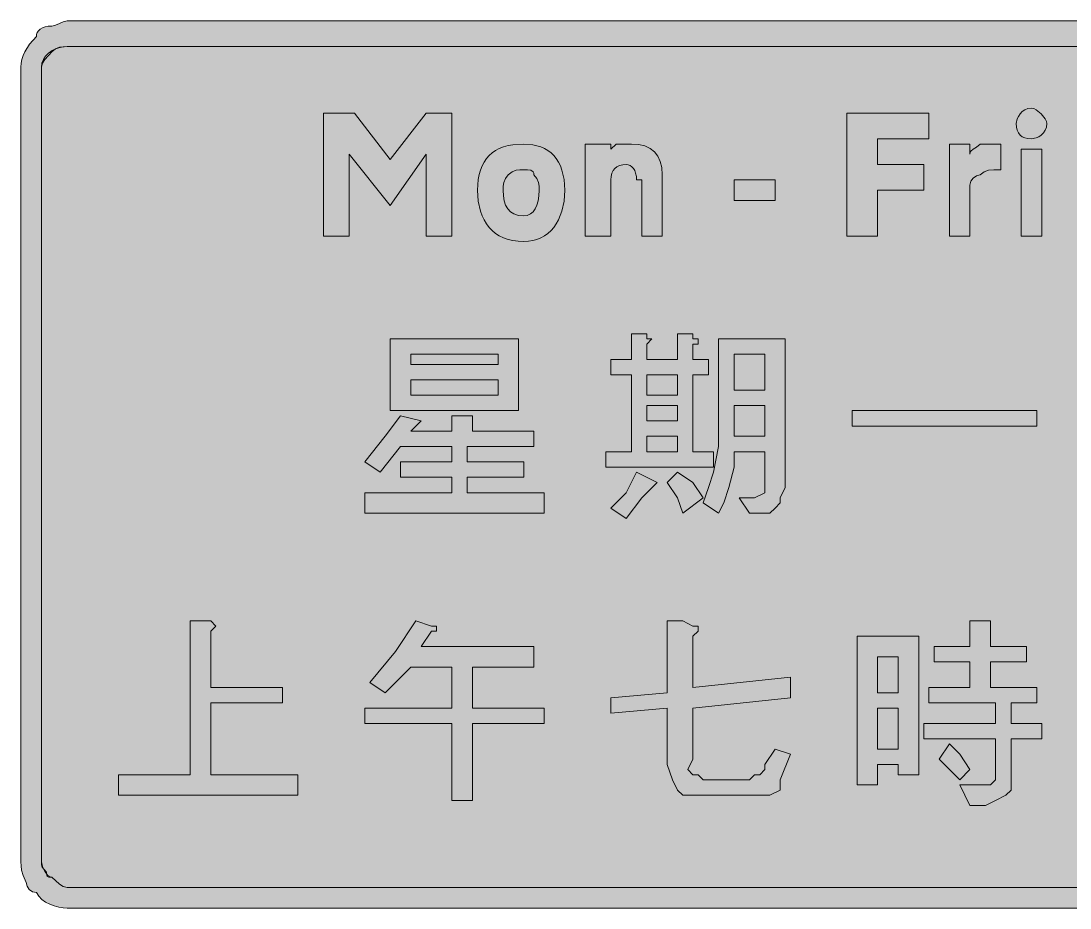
# Model space of a CAD drawing. Header units: metres. Extents: x 12 to 555, y 31 to 238.
# Drawn here: x 11.6 to 257, y 30.7 to 238.3 of the extents above; entities that cross this region are included whole.
import ezdxf

# ---------------------------------------------------------------- set-up
doc = ezdxf.new("R2010")
doc.units = ezdxf.units.M
doc.layers.add('FILL_BLACK_000000', color=7, linetype='Continuous', true_color=0x000000)
doc.layers.add('FILL_WHITE_FFFFFF', color=7, linetype='Continuous', true_color=0xffffff)

msp = doc.modelspace()

# ---------------------------------------------------------------- hatches: boundary and pattern name
at = {"layer": 'FILL_BLACK_000000', "true_color": 0x000000}
h = msp.add_hatch(color=7, dxfattribs=at)
h.dxf.hatch_style = 1
h.paths.add_polyline_path([(545.5, 238.13), (546.81, 237.72), (548.12, 237.31), (549.21, 237.12), (550.11, 236.91), (551.01, 236.37), (552.81, 234.72), (553, 233.82), (553.41, 232.92), (553.82, 232.02), (554.01, 231.12), (554.7, 230.22), (555.06, 229.32), (555.19, 228.42), (555.21, 227.52), (555.21, 41.52), (555, 39.55), (554.46, 37.47), (553.69, 35.61), (553.26, 34.88), (552.81, 34.32), (551.01, 32.67), (550.11, 32.13), (549.21, 31.92), (548.71, 31.52), (548.12, 31.23), (546.81, 30.87), (544.41, 30.72), (22.41, 30.72), (21.46, 30.78), (20.44, 30.94), (19.39, 31.23), (18.36, 31.62), (17.38, 32.13), (16.5, 32.74), (15.77, 33.48), (15.21, 34.32), (14.33, 34.53), (13.56, 35.07), (13.02, 35.84), (12.81, 36.72), (12.12, 38.31), (11.76, 39.57), (11.63, 40.6), (11.61, 41.52), (11.61, 227.52), (11.67, 228.42), (11.83, 229.32), (12.12, 230.22), (12.51, 231.12), (13.63, 232.92), (15.21, 234.72), (15.27, 235.17), (15.43, 235.6), (15.72, 236.01), (16.11, 236.37), (16.62, 236.68), (17.23, 236.91), (17.97, 237.07), (18.81, 237.12), (19.71, 237.31), (20.61, 237.72), (21.51, 238.13), (22.41, 238.32), (544.41, 238.32), (545.5, 238.13)])
h.paths.add_polyline_path([(19.95, 231.91), (18.93, 231.43), (18.06, 230.82), (17.36, 230.09), (16.84, 229.28), (16.52, 228.42), (16.41, 227.52), (16.41, 41.52), (16.43, 40.81), (16.56, 40.32), (16.92, 39.83), (17.61, 39.12), (17.63, 38.43), (17.76, 38.07), (18.12, 37.94), (18.81, 37.92), (20.61, 36.27), (21.51, 35.73), (22.41, 35.52), (544.41, 35.52), (545.48, 35.73), (546.66, 36.27), (547.62, 37.04), (547.9, 37.47), (548.01, 37.92), (548.46, 38.03), (548.89, 38.31), (549.66, 39.27), (550.2, 40.45), (550.41, 41.52), (550.41, 227.52), (550.2, 228.42), (549.66, 229.32), (548.01, 231.12), (547.9, 231.52), (547.62, 231.81), (547.19, 232.03), (546.66, 232.17), (545.48, 232.3), (544.41, 232.32), (22.41, 232.32), (21.12, 232.21), (19.95, 231.91)], flags=16)
h = msp.add_hatch(color=7, dxfattribs=at)
h.dxf.hatch_style = 1
h.paths.add_polyline_path([(88.41, 207.12), (88.41, 187.92), (82.41, 187.92), (82.41, 216.72), (89.61, 216.72), (98.01, 205.92), (106.41, 216.72), (112.41, 216.72), (112.41, 187.92), (106.41, 187.92), (106.41, 207.12), (98.01, 195.12), (88.41, 207.12)])
h = msp.add_hatch(color=7, dxfattribs=at)
h.dxf.hatch_style = 1
h.paths.add_polyline_path([(212.01, 187.92), (204.81, 187.92), (204.81, 216.72), (224.01, 216.72), (224.01, 210.72), (212.01, 210.72), (212.01, 204.72), (222.81, 204.72), (222.81, 198.72), (212.01, 198.72), (212.01, 187.92)])
h = msp.add_hatch(color=7, dxfattribs=at)
h.dxf.hatch_style = 1
h.paths.add_polyline_path([(251.5, 213.48), (251.22, 212.74), (250.79, 212.13), (250.26, 211.62), (249.68, 211.23), (249.08, 210.94), (248.01, 210.72), (247.17, 210.78), (246.43, 210.94), (245.82, 211.23), (245.31, 211.62), (244.92, 212.13), (244.63, 212.74), (244.47, 213.48), (244.41, 214.32), (244.63, 215.39), (244.92, 215.99), (245.31, 216.57), (245.82, 217.1), (246.43, 217.53), (247.17, 217.81), (248.01, 217.92), (248.51, 217.81), (249.08, 217.53), (250.26, 216.57), (251.22, 215.39), (251.5, 214.82), (251.61, 214.32), (251.5, 213.48)])
h = msp.add_hatch(color=7, dxfattribs=at)
h.dxf.hatch_style = 1
h.paths.add_polyline_path([(138.15, 193.81), (137.35, 191.76), (136.84, 190.85), (136.26, 190.02), (135.61, 189.28), (134.88, 188.62), (134.1, 188.05), (133.24, 187.58), (132.32, 187.21), (131.35, 186.94), (130.31, 186.78), (129.21, 186.72), (127.9, 186.78), (126.68, 186.94), (125.54, 187.21), (124.48, 187.58), (123.51, 188.05), (122.63, 188.62), (121.83, 189.28), (121.11, 190.02), (120.48, 190.85), (119.93, 191.76), (119.46, 192.75), (119.08, 193.81), (118.58, 196.14), (118.41, 198.72), (118.58, 201.25), (118.79, 202.39), (119.08, 203.44), (119.46, 204.42), (119.93, 205.3), (120.48, 206.1), (121.11, 206.82), (121.83, 207.45), (122.63, 208), (123.51, 208.47), (124.48, 208.84), (125.54, 209.14), (126.68, 209.35), (129.21, 209.52), (131.35, 209.35), (133.24, 208.84), (134.1, 208.47), (134.88, 208), (135.61, 207.45), (136.26, 206.82), (136.84, 206.1), (137.35, 205.3), (137.79, 204.42), (138.15, 203.44), (138.64, 201.25), (138.81, 198.72), (138.64, 196.14), (138.15, 193.81)])
h.paths.add_polyline_path([(132.66, 200.52), (132.3, 201.42), (131.61, 202.32), (131.56, 202.72), (131.4, 203.01), (130.86, 203.37), (130.09, 203.5), (129.21, 203.52), (128.31, 203.5), (127.41, 203.37), (126.51, 203.01), (125.61, 202.32), (124.92, 201.42), (124.56, 200.52), (124.43, 199.62), (124.41, 198.72), (124.47, 197.43), (124.65, 196.26), (124.98, 195.24), (125.46, 194.37), (126.11, 193.67), (126.94, 193.15), (127.97, 192.83), (129.21, 192.72), (130.05, 192.83), (130.78, 193.15), (131.4, 193.67), (131.91, 194.37), (132.3, 195.24), (132.58, 196.26), (132.75, 197.43), (132.81, 198.72), (132.79, 199.62), (132.66, 200.52)], flags=16)
h = msp.add_hatch(color=7, dxfattribs=at)
h.dxf.hatch_style = 1
h.paths.add_polyline_path([(156.81, 187.92), (156.81, 199.92), (156.81, 201.12), (155.61, 201.12), (155.56, 201.96), (155.4, 202.69), (155.17, 203.31), (154.86, 203.82), (154.5, 204.21), (154.09, 204.49), (153.66, 204.66), (153.21, 204.72), (152.37, 204.66), (151.63, 204.49), (151.02, 204.21), (150.51, 203.82), (150.12, 203.31), (149.83, 202.69), (149.67, 201.96), (149.61, 201.12), (149.61, 187.92), (143.61, 187.92), (143.61, 209.52), (149.61, 209.52), (149.61, 208.32), (150.81, 209.52), (154.41, 209.52), (156.1, 209.41), (157.56, 209.07), (158.8, 208.51), (159.81, 207.72), (160.6, 206.71), (161.16, 205.47), (161.5, 204.01), (161.61, 202.32), (161.61, 187.92), (156.81, 187.92)])
h = msp.add_hatch(color=7, dxfattribs=at)
h.dxf.hatch_style = 1
h.paths.add_polyline_path([(228.81, 209.52), (233.61, 209.52), (233.61, 207.12), (233.66, 207.52), (233.82, 207.83), (234.36, 208.32), (235.13, 208.81), (236.01, 209.52), (240.81, 209.52), (240.81, 203.52), (239.22, 203.5), (237.96, 203.37), (236.93, 203.01), (236.01, 202.32), (235.13, 202.11), (234.36, 201.57), (233.82, 200.8), (233.61, 199.92), (233.61, 187.92), (228.81, 187.92), (228.81, 209.52)])
h = msp.add_hatch(color=7, dxfattribs=at)
h.dxf.hatch_style = 1
h.paths.add_polyline_path([(245.61, 187.92), (245.61, 208.32), (250.41, 208.32), (250.41, 187.92), (245.61, 187.92)])
h = msp.add_hatch(color=7, dxfattribs=at)
h.dxf.hatch_style = 1
h.paths.add_polyline_path([(188.01, 196.32), (178.41, 196.32), (178.41, 201.12), (188.01, 201.12), (188.01, 196.32)])
h = msp.add_hatch(color=7, dxfattribs=at)
h.dxf.hatch_style = 1
h.paths.add_polyline_path([(158.01, 163.92), (159.21, 163.92), (158.01, 162.72), (158.01, 159.12), (165.21, 159.12), (165.21, 165.12), (168.81, 165.12), (168.81, 163.92), (170.01, 163.92), (170.01, 162.72), (168.81, 162.72), (168.81, 159.12), (172.41, 159.12), (172.41, 155.52), (168.81, 155.52), (168.81, 137.52), (173.61, 137.52), (173.61, 133.92), (148.41, 133.92), (148.41, 137.52), (154.41, 137.52), (154.41, 155.52), (149.61, 155.52), (149.61, 159.12), (154.41, 159.12), (154.41, 165.12), (158.01, 165.12), (158.01, 163.92)])
h.paths.add_polyline_path([(158.01, 144.72), (165.21, 144.72), (165.21, 148.32), (158.01, 148.32), (158.01, 144.72)], flags=16)
h.paths.add_polyline_path([(158.01, 141.12), (158.01, 137.52), (165.21, 137.52), (165.21, 141.12), (158.01, 141.12)], flags=16)
h.paths.add_polyline_path([(165.21, 155.52), (158.01, 155.52), (158.01, 150.72), (165.21, 150.72), (165.21, 155.52)], flags=16)
h = msp.add_hatch(color=7, dxfattribs=at)
h.dxf.hatch_style = 1
h.paths.add_polyline_path([(98.01, 163.92), (128.01, 163.92), (128.01, 147.12), (98.01, 147.12), (98.01, 163.92)])
h.paths.add_polyline_path([(102.81, 160.32), (102.81, 157.92), (123.21, 157.92), (123.21, 160.32), (102.81, 160.32)], flags=16)
h.paths.add_polyline_path([(123.21, 154.32), (102.81, 154.32), (102.81, 150.72), (123.21, 150.72), (123.21, 154.32)], flags=16)
h = msp.add_hatch(color=7, dxfattribs=at)
h.dxf.hatch_style = 1
h.paths.add_polyline_path([(189.21, 126.72), (189.21, 125.52), (188.01, 124.32), (186.81, 123.12), (182.01, 123.12), (179.61, 126.72), (183.21, 126.72), (185.61, 127.92), (185.61, 129.12), (185.61, 137.52), (178.41, 137.52), (178.41, 133.92), (177.21, 129.12), (176.01, 125.52), (174.81, 123.12), (171.21, 125.52), (172.41, 129.12), (173.61, 132.72), (174.81, 138.72), (174.81, 145.92), (174.81, 163.92), (190.41, 163.92), (190.41, 129.12), (189.21, 126.72)])
h.paths.add_polyline_path([(178.41, 148.32), (178.41, 141.12), (185.61, 141.12), (185.61, 148.32), (178.41, 148.32)], flags=16)
h.paths.add_polyline_path([(185.61, 160.32), (178.41, 160.32), (178.41, 151.92), (185.61, 151.92), (185.61, 160.32)], flags=16)
h = msp.add_hatch(color=7, dxfattribs=at)
h.dxf.hatch_style = 1
h.paths.add_polyline_path([(102.81, 142.32), (112.41, 142.32), (112.41, 145.92), (116.01, 145.92), (117.21, 145.92), (117.21, 144.72), (117.21, 142.32), (131.61, 142.32), (131.61, 138.72), (116.01, 138.72), (116.01, 135.12), (129.21, 135.12), (129.21, 131.52), (116.01, 131.52), (116.01, 127.92), (134.01, 127.92), (134.01, 123.12), (92.01, 123.12), (92.01, 127.92), (112.41, 127.92), (112.41, 131.52), (100.41, 131.52), (100.41, 135.12), (112.41, 135.12), (112.41, 138.72), (100.41, 138.72), (95.61, 132.72), (92.01, 135.12), (96.81, 141.12), (100.41, 145.92), (105.21, 144.72), (102.81, 142.32)])
h = msp.add_hatch(color=7, dxfattribs=at)
h.dxf.hatch_style = 1
h.paths.add_polyline_path([(249.21, 147.12), (249.21, 143.52), (206.01, 143.52), (206.01, 147.12), (249.21, 147.12)])
h = msp.add_hatch(color=7, dxfattribs=at)
h.dxf.hatch_style = 1
h.paths.add_polyline_path([(153.21, 127.92), (155.61, 132.72), (160.41, 130.32), (156.81, 126.72), (153.21, 121.92), (149.61, 124.32), (153.21, 127.92)])
h = msp.add_hatch(color=7, dxfattribs=at)
h.dxf.hatch_style = 1
h.paths.add_polyline_path([(168.81, 130.32), (171.21, 126.72), (166.41, 123.12), (165.21, 126.72), (162.81, 130.32), (165.21, 132.72), (168.81, 130.32)])
h = msp.add_hatch(color=7, dxfattribs=at)
h.dxf.hatch_style = 1
h.paths.add_polyline_path([(56.01, 97.92), (57.21, 96.72), (56.01, 95.52), (56.01, 82.32), (72.81, 82.32), (72.81, 78.72), (56.01, 78.72), (56.01, 61.92), (76.41, 61.92), (76.41, 57.12), (34.41, 57.12), (34.41, 61.92), (51.21, 61.92), (51.21, 97.92), (54.81, 97.92), (56.01, 97.92)])
h = msp.add_hatch(color=7, dxfattribs=at)
h.dxf.hatch_style = 1
h.paths.add_polyline_path([(99.21, 90.72), (104.01, 97.92), (107.61, 96.72), (108.81, 96.72), (108.81, 95.52), (107.61, 95.52), (105.21, 91.92), (131.61, 91.92), (131.61, 87.12), (117.21, 87.12), (117.21, 77.52), (134.01, 77.52), (134.01, 73.92), (117.21, 73.92), (117.21, 55.92), (112.41, 55.92), (112.41, 73.92), (92.01, 73.92), (92.01, 77.52), (112.41, 77.52), (112.41, 87.12), (102.81, 87.12), (96.81, 81.12), (93.21, 83.52), (99.21, 90.72)])
h = msp.add_hatch(color=7, dxfattribs=at)
h.dxf.hatch_style = 1
h.paths.add_polyline_path([(168.81, 96.72), (170.01, 96.72), (170.01, 95.52), (168.81, 94.32), (168.81, 82.32), (191.61, 84.72), (191.61, 79.92), (168.81, 77.52), (168.81, 65.52), (167.61, 63.12), (168.81, 61.92), (170.01, 61.92), (171.21, 60.72), (182.01, 60.72), (183.21, 61.92), (184.41, 61.92), (185.61, 63.12), (185.61, 64.32), (188.01, 67.92), (191.61, 66.72), (189.21, 60.72), (189.21, 58.32), (186.81, 57.12), (185.61, 57.12), (183.21, 57.12), (170.01, 57.12), (166.41, 57.12), (165.21, 58.32), (164.01, 60.72), (162.81, 64.32), (162.81, 77.52), (149.61, 76.32), (149.61, 79.92), (162.81, 81.12), (162.81, 97.92), (166.41, 97.92), (168.81, 96.72)])
h = msp.add_hatch(color=7, dxfattribs=at)
h.dxf.hatch_style = 1
h.paths.add_polyline_path([(233.61, 88.32), (225.21, 88.32), (225.21, 91.92), (233.61, 91.92), (233.61, 97.92), (237.21, 97.92), (238.41, 97.92), (238.41, 96.72), (238.41, 95.52), (238.41, 91.92), (246.81, 91.92), (246.81, 88.32), (238.41, 88.32), (238.41, 82.32), (249.21, 82.32), (249.21, 78.72), (243.21, 78.72), (243.21, 73.92), (250.41, 73.92), (250.41, 70.32), (243.21, 70.32), (243.21, 60.72), (243.21, 58.32), (242.01, 57.12), (239.61, 55.92), (237.21, 54.72), (233.61, 54.72), (231.21, 59.52), (236.01, 59.52), (237.21, 59.52), (238.41, 59.52), (239.61, 60.72), (239.61, 61.92), (239.61, 70.32), (222.81, 70.32), (222.81, 73.92), (239.61, 73.92), (239.61, 78.72), (224.01, 78.72), (224.01, 82.32), (233.61, 82.32), (233.61, 88.32)])
h = msp.add_hatch(color=7, dxfattribs=at)
h.dxf.hatch_style = 1
h.paths.add_polyline_path([(216.81, 61.92), (216.81, 64.32), (212.01, 64.32), (212.01, 59.52), (207.21, 59.52), (207.21, 61.92), (207.21, 94.32), (221.61, 94.32), (221.61, 61.92), (216.81, 61.92)])
h.paths.add_polyline_path([(212.01, 89.52), (212.01, 81.12), (216.81, 81.12), (216.81, 89.52), (212.01, 89.52)], flags=16)
h.paths.add_polyline_path([(216.81, 77.52), (212.01, 77.52), (212.01, 67.92), (216.81, 67.92), (216.81, 77.52)], flags=16)
h = msp.add_hatch(color=7, dxfattribs=at)
h.dxf.hatch_style = 1
h.paths.add_polyline_path([(231.21, 66.72), (233.61, 63.12), (231.21, 60.72), (228.81, 63.12), (226.41, 65.52), (228.81, 69.12), (231.21, 66.72)])
at = {"layer": 'FILL_WHITE_FFFFFF', "true_color": 0xffffff}
h = msp.add_hatch(color=7, dxfattribs=at)
h.dxf.hatch_style = 1
h.paths.add_polyline_path([(544.41, 232.32), (545.48, 232.3), (546.66, 232.17), (547.19, 232.03), (547.62, 231.81), (547.9, 231.52), (548.01, 231.12), (549.66, 229.32), (550.2, 228.42), (550.41, 227.52), (550.41, 41.52), (550.2, 40.45), (549.66, 39.27), (548.89, 38.31), (548.46, 38.03), (548.01, 37.92), (547.9, 37.47), (547.62, 37.04), (546.66, 36.27), (545.48, 35.73), (544.41, 35.52), (22.41, 35.52), (21.51, 35.73), (20.61, 36.27), (18.81, 37.92), (18.36, 38.03), (17.93, 38.31), (17.16, 39.27), (16.62, 40.45), (16.41, 41.52), (16.41, 227.52), (16.62, 228.42), (17.16, 229.32), (18.81, 231.12), (19.71, 231.81), (20.61, 232.17), (21.51, 232.3), (22.41, 232.32), (544.41, 232.32)])

# ---------------------------------------------------------------- linework, layer by layer
at = {"layer": 'FILL_BLACK_000000', "lineweight": 0, "true_color": 0x000000}
for points in [[(544.41, 30.72), (22.41, 30.72), (21.46, 30.78), (20.44, 30.94), (19.39, 31.23), (18.36, 31.62), (17.38, 32.13), (16.5, 32.74), (15.77, 33.48), (15.21, 34.32), (14.33, 34.53), (13.56, 35.07), (13.02, 35.84), (12.81, 36.72), (12.12, 38.31), (11.76, 39.57), (11.63, 40.6), (11.61, 41.52), (11.61, 227.52), (11.67, 228.42), (11.83, 229.32), (12.12, 230.22), (12.51, 231.12), (13.63, 232.92), (15.21, 234.72), (15.27, 235.17), (15.43, 235.6), (15.72, 236.01), (16.11, 236.37), (16.62, 236.68), (17.23, 236.91), (17.97, 237.07), (18.81, 237.12), (19.71, 237.31), (20.61, 237.72), (21.51, 238.13), (22.41, 238.32), (544.41, 238.32)], [(544.41, 232.32), (22.41, 232.32), (21.12, 232.21), (19.95, 231.91), (18.93, 231.43), (18.06, 230.82), (17.36, 230.09), (16.84, 229.28), (16.52, 228.42), (16.41, 227.52), (16.41, 41.52), (16.43, 40.81), (16.56, 40.32), (16.92, 39.83), (17.61, 39.12), (17.63, 38.43), (17.76, 38.07), (18.12, 37.94), (18.81, 37.92), (20.61, 36.27), (21.51, 35.73), (22.41, 35.52), (544.41, 35.52)]]:
    msp.add_lwpolyline(points, dxfattribs=at)
for points in [[(88.41, 207.12), (88.41, 187.92), (82.41, 187.92), (82.41, 216.72), (89.61, 216.72), (98.01, 205.92), (106.41, 216.72), (112.41, 216.72), (112.41, 187.92), (106.41, 187.92), (106.41, 207.12), (98.01, 195.12)], [(212.01, 187.92), (204.81, 187.92), (204.81, 216.72), (224.01, 216.72), (224.01, 210.72), (212.01, 210.72), (212.01, 204.72), (222.81, 204.72), (222.81, 198.72), (212.01, 198.72)], [(251.5, 213.48), (251.22, 212.74), (250.79, 212.13), (250.26, 211.62), (249.68, 211.23), (249.08, 210.94), (248.01, 210.72), (247.17, 210.78), (246.43, 210.94), (245.82, 211.23), (245.31, 211.62), (244.92, 212.13), (244.63, 212.74), (244.47, 213.48), (244.41, 214.32), (244.63, 215.39), (244.92, 215.99), (245.31, 216.57), (245.82, 217.1), (246.43, 217.53), (247.17, 217.81), (248.01, 217.92), (248.51, 217.81), (249.08, 217.53), (250.26, 216.57), (251.22, 215.39), (251.5, 214.82), (251.61, 214.32)], [(138.15, 193.81), (137.35, 191.76), (136.84, 190.85), (136.26, 190.02), (135.61, 189.28), (134.88, 188.62), (134.1, 188.05), (133.24, 187.58), (132.32, 187.21), (131.35, 186.94), (130.31, 186.78), (129.21, 186.72), (127.9, 186.78), (126.68, 186.94), (125.54, 187.21), (124.48, 187.58), (123.51, 188.05), (122.63, 188.62), (121.83, 189.28), (121.11, 190.02), (120.48, 190.85), (119.93, 191.76), (119.46, 192.75), (119.08, 193.81), (118.58, 196.14), (118.41, 198.72), (118.58, 201.25), (118.79, 202.39), (119.08, 203.44), (119.46, 204.42), (119.93, 205.3), (120.48, 206.1), (121.11, 206.82), (121.83, 207.45), (122.63, 208), (123.51, 208.47), (124.48, 208.84), (125.54, 209.14), (126.68, 209.35), (129.21, 209.52), (131.35, 209.35), (133.24, 208.84), (134.1, 208.47), (134.88, 208), (135.61, 207.45), (136.26, 206.82), (136.84, 206.1), (137.35, 205.3), (137.79, 204.42), (138.15, 203.44), (138.64, 201.25), (138.81, 198.72), (138.64, 196.14)], [(156.81, 187.92), (156.81, 199.92), (156.81, 201.12), (155.61, 201.12), (155.56, 201.96), (155.4, 202.69), (155.17, 203.31), (154.86, 203.82), (154.5, 204.21), (154.09, 204.49), (153.66, 204.66), (153.21, 204.72), (152.37, 204.66), (151.63, 204.49), (151.02, 204.21), (150.51, 203.82), (150.12, 203.31), (149.83, 202.69), (149.67, 201.96), (149.61, 201.12), (149.61, 187.92), (143.61, 187.92), (143.61, 209.52), (149.61, 209.52), (149.61, 208.32), (150.81, 209.52), (154.41, 209.52), (156.1, 209.41), (157.56, 209.07), (158.8, 208.51), (159.81, 207.72), (160.6, 206.71), (161.16, 205.47), (161.5, 204.01), (161.61, 202.32), (161.61, 187.92)], [(228.81, 209.52), (233.61, 209.52), (233.61, 207.12), (233.66, 207.52), (233.82, 207.83), (234.36, 208.32), (235.13, 208.81), (236.01, 209.52), (240.81, 209.52), (240.81, 203.52), (239.22, 203.5), (237.96, 203.37), (236.93, 203.01), (236.01, 202.32), (235.13, 202.11), (234.36, 201.57), (233.82, 200.8), (233.61, 199.92), (233.61, 187.92), (228.81, 187.92)], [(245.61, 187.92), (245.61, 208.32), (250.41, 208.32), (250.41, 187.92)], [(132.66, 200.52), (132.3, 201.42), (131.61, 202.32), (131.56, 202.72), (131.4, 203.01), (130.86, 203.37), (130.09, 203.5), (129.21, 203.52), (128.31, 203.5), (127.41, 203.37), (126.51, 203.01), (125.61, 202.32), (124.92, 201.42), (124.56, 200.52), (124.43, 199.62), (124.41, 198.72), (124.47, 197.43), (124.65, 196.26), (124.98, 195.24), (125.46, 194.37), (126.11, 193.67), (126.94, 193.15), (127.97, 192.83), (129.21, 192.72), (130.05, 192.83), (130.78, 193.15), (131.4, 193.67), (131.91, 194.37), (132.3, 195.24), (132.58, 196.26), (132.75, 197.43), (132.81, 198.72), (132.79, 199.62)], [(188.01, 196.32), (178.41, 196.32), (178.41, 201.12), (188.01, 201.12)], [(158.01, 163.92), (159.21, 163.92), (158.01, 162.72), (158.01, 159.12), (165.21, 159.12), (165.21, 165.12), (168.81, 165.12), (168.81, 163.92), (170.01, 163.92), (170.01, 162.72), (168.81, 162.72), (168.81, 159.12), (172.41, 159.12), (172.41, 155.52), (168.81, 155.52), (168.81, 137.52), (173.61, 137.52), (173.61, 133.92), (148.41, 133.92), (148.41, 137.52), (154.41, 137.52), (154.41, 155.52), (149.61, 155.52), (149.61, 159.12), (154.41, 159.12), (154.41, 165.12), (158.01, 165.12)], [(98.01, 163.92), (128.01, 163.92), (128.01, 147.12), (98.01, 147.12)], [(189.21, 126.72), (189.21, 125.52), (188.01, 124.32), (186.81, 123.12), (182.01, 123.12), (179.61, 126.72), (183.21, 126.72), (185.61, 127.92), (185.61, 129.12), (185.61, 137.52), (178.41, 137.52), (178.41, 133.92), (177.21, 129.12), (176.01, 125.52), (174.81, 123.12), (171.21, 125.52), (172.41, 129.12), (173.61, 132.72), (174.81, 138.72), (174.81, 145.92), (174.81, 163.92), (190.41, 163.92), (190.41, 129.12)], [(102.81, 160.32), (102.81, 157.92), (123.21, 157.92), (123.21, 160.32)], [(185.61, 160.32), (178.41, 160.32), (178.41, 151.92), (185.61, 151.92)], [(165.21, 155.52), (158.01, 155.52), (158.01, 150.72), (165.21, 150.72)], [(123.21, 154.32), (102.81, 154.32), (102.81, 150.72), (123.21, 150.72)], [(158.01, 144.72), (165.21, 144.72), (165.21, 148.32), (158.01, 148.32)], [(178.41, 148.32), (178.41, 141.12), (185.61, 141.12), (185.61, 148.32)], [(102.81, 142.32), (112.41, 142.32), (112.41, 145.92), (116.01, 145.92), (117.21, 145.92), (117.21, 144.72), (117.21, 142.32), (131.61, 142.32), (131.61, 138.72), (116.01, 138.72), (116.01, 135.12), (129.21, 135.12), (129.21, 131.52), (116.01, 131.52), (116.01, 127.92), (134.01, 127.92), (134.01, 123.12), (92.01, 123.12), (92.01, 127.92), (112.41, 127.92), (112.41, 131.52), (100.41, 131.52), (100.41, 135.12), (112.41, 135.12), (112.41, 138.72), (100.41, 138.72), (95.61, 132.72), (92.01, 135.12), (96.81, 141.12), (100.41, 145.92), (105.21, 144.72)], [(249.21, 147.12), (249.21, 143.52), (206.01, 143.52), (206.01, 147.12)], [(158.01, 141.12), (158.01, 137.52), (165.21, 137.52), (165.21, 141.12)], [(153.21, 127.92), (155.61, 132.72), (160.41, 130.32), (156.81, 126.72), (153.21, 121.92), (149.61, 124.32)], [(168.81, 130.32), (171.21, 126.72), (166.41, 123.12), (165.21, 126.72), (162.81, 130.32), (165.21, 132.72)], [(56.01, 97.92), (57.21, 96.72), (56.01, 95.52), (56.01, 82.32), (72.81, 82.32), (72.81, 78.72), (56.01, 78.72), (56.01, 61.92), (76.41, 61.92), (76.41, 57.12), (34.41, 57.12), (34.41, 61.92), (51.21, 61.92), (51.21, 97.92), (54.81, 97.92)], [(99.21, 90.72), (104.01, 97.92), (107.61, 96.72), (108.81, 96.72), (108.81, 95.52), (107.61, 95.52), (105.21, 91.92), (131.61, 91.92), (131.61, 87.12), (117.21, 87.12), (117.21, 77.52), (134.01, 77.52), (134.01, 73.92), (117.21, 73.92), (117.21, 55.92), (112.41, 55.92), (112.41, 73.92), (92.01, 73.92), (92.01, 77.52), (112.41, 77.52), (112.41, 87.12), (102.81, 87.12), (96.81, 81.12), (93.21, 83.52)], [(168.81, 96.72), (170.01, 96.72), (170.01, 95.52), (168.81, 94.32), (168.81, 82.32), (191.61, 84.72), (191.61, 79.92), (168.81, 77.52), (168.81, 65.52), (167.61, 63.12), (168.81, 61.92), (170.01, 61.92), (171.21, 60.72), (182.01, 60.72), (183.21, 61.92), (184.41, 61.92), (185.61, 63.12), (185.61, 64.32), (188.01, 67.92), (191.61, 66.72), (189.21, 60.72), (189.21, 58.32), (186.81, 57.12), (185.61, 57.12), (183.21, 57.12), (170.01, 57.12), (166.41, 57.12), (165.21, 58.32), (164.01, 60.72), (162.81, 64.32), (162.81, 77.52), (149.61, 76.32), (149.61, 79.92), (162.81, 81.12), (162.81, 97.92), (166.41, 97.92)], [(233.61, 88.32), (225.21, 88.32), (225.21, 91.92), (233.61, 91.92), (233.61, 97.92), (237.21, 97.92), (238.41, 97.92), (238.41, 96.72), (238.41, 95.52), (238.41, 91.92), (246.81, 91.92), (246.81, 88.32), (238.41, 88.32), (238.41, 82.32), (249.21, 82.32), (249.21, 78.72), (243.21, 78.72), (243.21, 73.92), (250.41, 73.92), (250.41, 70.32), (243.21, 70.32), (243.21, 60.72), (243.21, 58.32), (242.01, 57.12), (239.61, 55.92), (237.21, 54.72), (233.61, 54.72), (231.21, 59.52), (236.01, 59.52), (237.21, 59.52), (238.41, 59.52), (239.61, 60.72), (239.61, 61.92), (239.61, 70.32), (222.81, 70.32), (222.81, 73.92), (239.61, 73.92), (239.61, 78.72), (224.01, 78.72), (224.01, 82.32), (233.61, 82.32)], [(216.81, 61.92), (216.81, 64.32), (212.01, 64.32), (212.01, 59.52), (207.21, 59.52), (207.21, 61.92), (207.21, 94.32), (221.61, 94.32), (221.61, 61.92)], [(212.01, 89.52), (212.01, 81.12), (216.81, 81.12), (216.81, 89.52)], [(216.81, 77.52), (212.01, 77.52), (212.01, 67.92), (216.81, 67.92)], [(231.21, 66.72), (233.61, 63.12), (231.21, 60.72), (228.81, 63.12), (226.41, 65.52), (228.81, 69.12)]]:
    msp.add_lwpolyline(points, close=True, dxfattribs=at)
at = {"layer": 'FILL_WHITE_FFFFFF', "lineweight": 0, "true_color": 0xffffff}
msp.add_lwpolyline([(544.41, 35.52), (22.41, 35.52), (21.51, 35.73), (20.61, 36.27), (18.81, 37.92), (18.36, 38.03), (17.93, 38.31), (17.16, 39.27), (16.62, 40.45), (16.41, 41.52), (16.41, 227.52), (16.62, 228.42), (17.16, 229.32), (18.81, 231.12), (19.71, 231.81), (20.61, 232.17), (21.51, 232.3), (22.41, 232.32), (544.41, 232.32)], dxfattribs=at)

doc.saveas('drawing.dxf')
